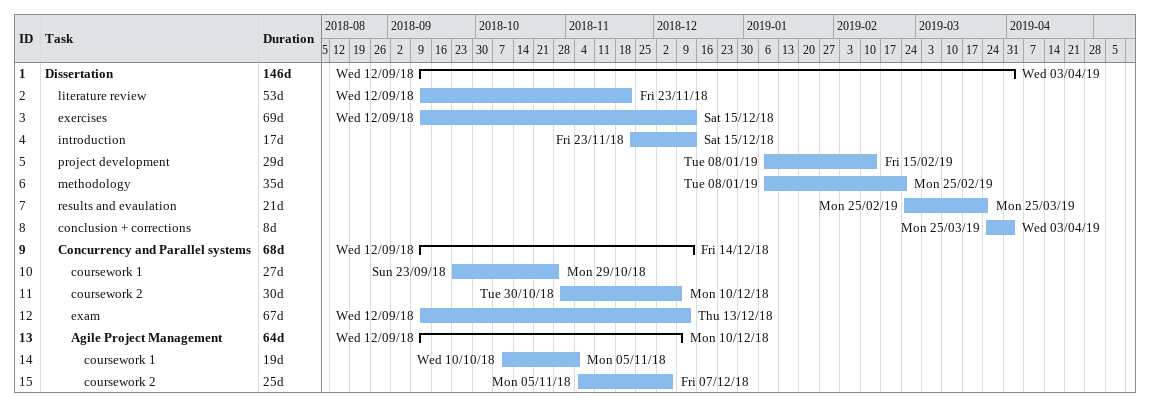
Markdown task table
| ID | Level | Task | Duration | Start | Finish |
|---|---|---|---|---|---|
| 1 | 1 | **Dissertation** | 146d | 2018-09-12 | 2019-04-03 |
| 2 | 2 | literature review | 53d | 2018-09-12 | 2018-11-23 |
| 3 | 2 | exercises | 69d | 2018-09-12 | 2018-12-15 |
| 4 | 2 | introduction | 17d | 2018-11-23 | 2018-12-15 |
| 5 | 2 | project development | 29d | 2019-01-08 | 2019-02-15 |
| 6 | 2 | methodology | 35d | 2019-01-08 | 2019-02-25 |
| 7 | 2 | results and evaulation | 21d | 2019-02-25 | 2019-03-25 |
| 8 | 2 | conclusion + corrections | 8d | 2019-03-25 | 2019-04-03 |
| 9 | 2 | **Concurrency and Parallel systems** | 68d | 2018-09-12 | 2018-12-14 |
| 10 | 3 | coursework 1 | 27d | 2018-09-23 | 2018-10-29 |
| 11 | 3 | coursework 2 | 30d | 2018-10-30 | 2018-12-10 |
| 12 | 3 | exam | 67d | 2018-09-12 | 2018-12-13 |
| 13 | 3 | **Agile Project Management** | 64d | 2018-09-12 | 2018-12-10 |
| 14 | 4 | coursework 1 | 19d | 2018-10-10 | 2018-11-05 |
| 15 | 4 | coursework 2 | 25d | 2018-11-05 | 2018-12-07 |
